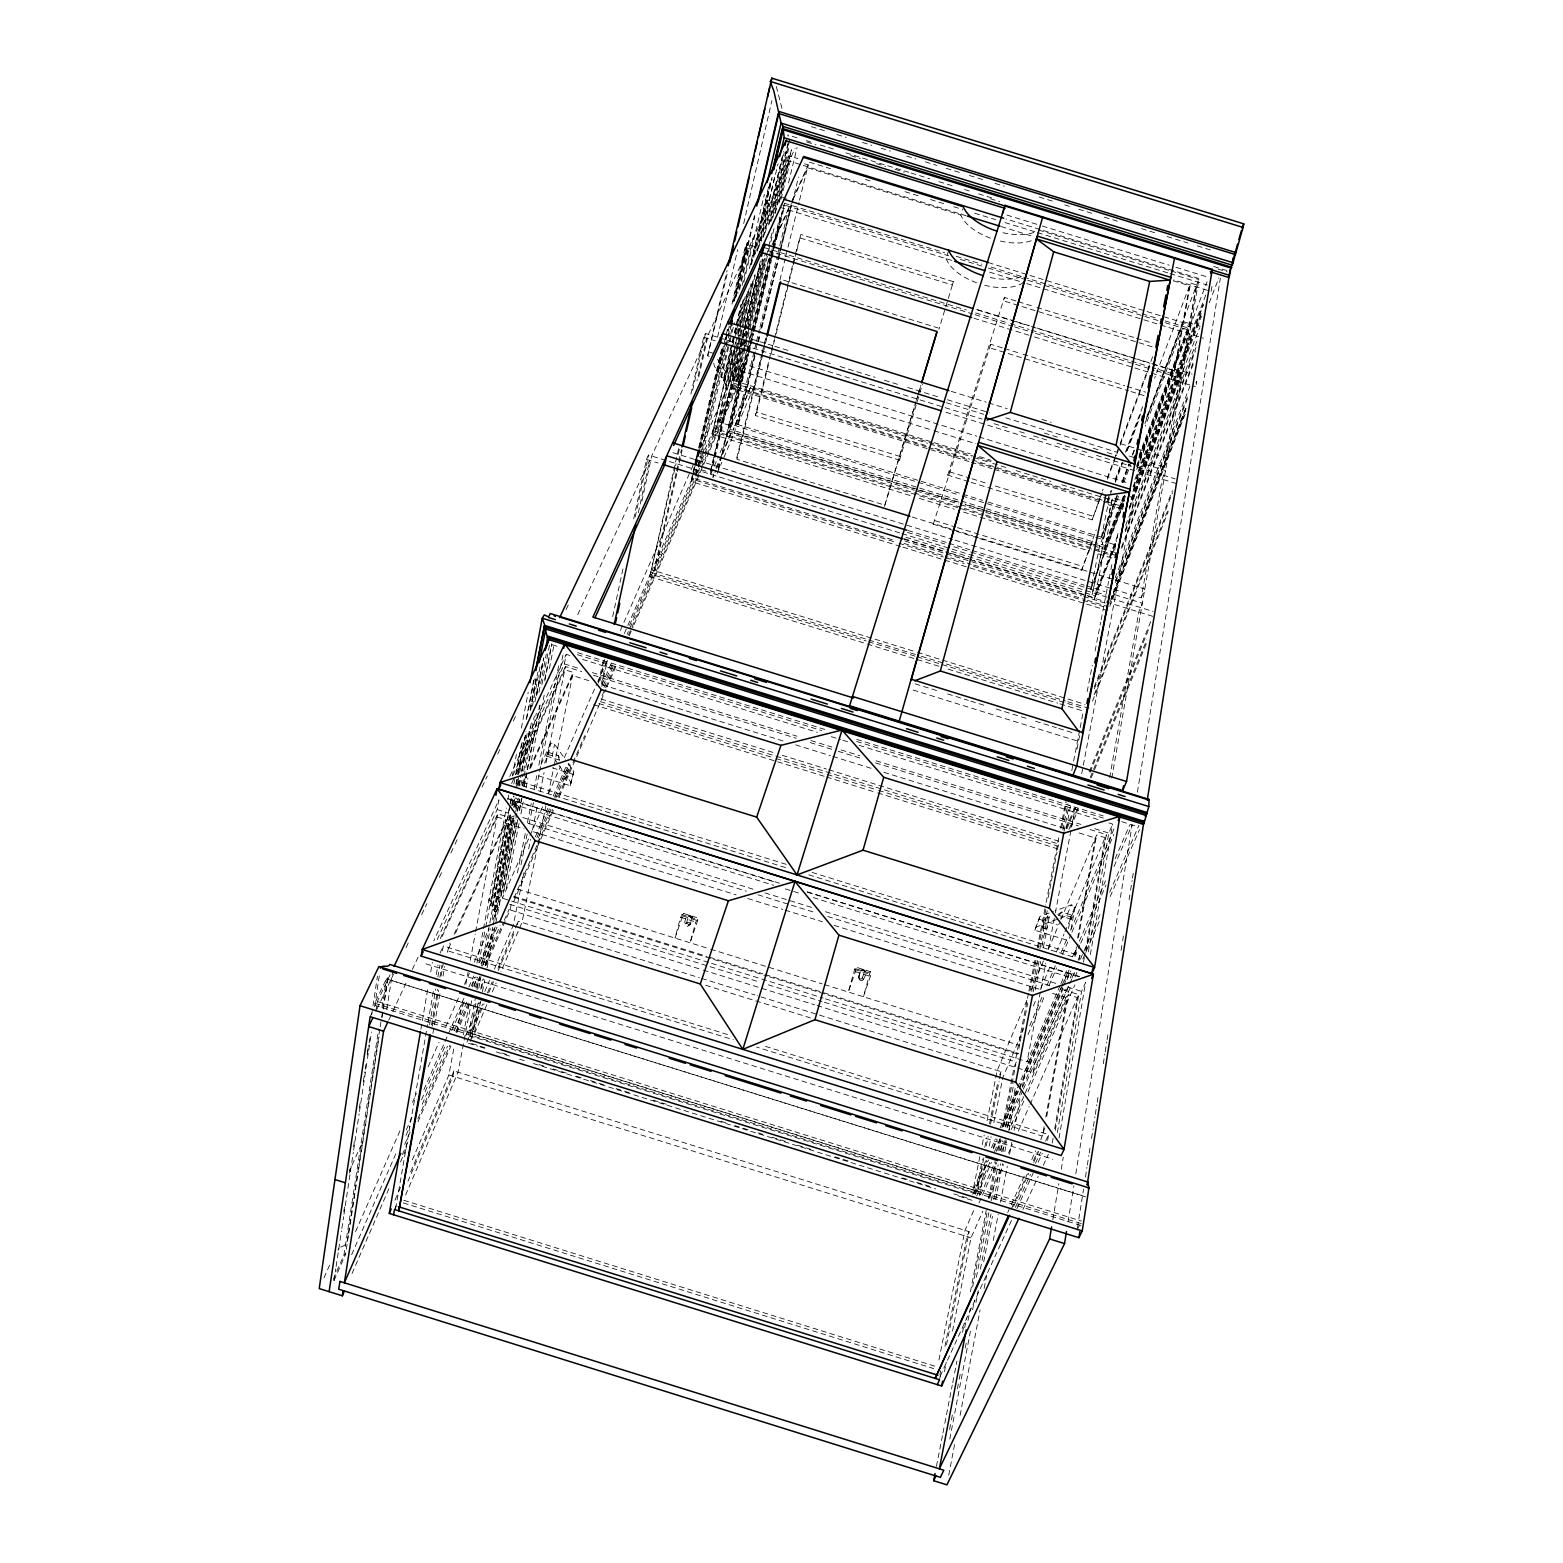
<?xml version="1.0" encoding="UTF-8"?>
<svg xmlns="http://www.w3.org/2000/svg" width="1563" height="1563" viewBox="0 0 1563 1563"><rect width="100%" height="100%" fill="white"/><g stroke="black" fill="none" stroke-linecap="round" stroke-linejoin="round"><path stroke-width="0.75" stroke-dasharray="5 3.75" d="M559.632 760.146L546.503 756.062L547.695 752.194L558.44 755.535L560.121 760.009M547.792 752.233L546.581 756.023M371.701 1014.563L377.445 976.152M367.227 1053.403L367.95 1048.617M343.782 1211.677L344.505 1206.851M349.584 1173.11L350.307 1168.284M353.57 1146.597L354.293 1141.772M359.373 1108.03L360.096 1103.204M363.358 1081.518L364.824 1071.866M365.175 1069.463L365.898 1064.637M367.344 1055.005L368.809 1045.354M369.161 1042.951L369.884 1038.125M374.612 1006.806L379.692 973.046M333.994 1280.625L335.771 1268.785M336.123 1266.421L339.699 1242.741M340.05 1240.377L341.476 1230.902M341.848 1228.538L343.626 1216.698M343.977 1214.314L353.316 1152.439M353.668 1150.016L359.119 1113.891M359.49 1111.488L367.11 1060.906M367.481 1058.503L371.466 1032.01M375.862 1011.417L377.347 1001.531L390.066 974.784M333.271 1279.296L343.938 1255.109L378.676 1029.001M381.978 1007.529L386.374 978.868L1085.347 1196.574M379.829 1029.177L346.947 1242.546A7.698 6.447 0 0 1 343.313 1245.926L341.906 1246.532A8.264 6.955 0 0 0 340.246 1247.489M380.2 1026.774L381.313 1019.584M381.685 1017.181L388.327 974.023M348.412 1235.532L345.482 1254.522L343.938 1255.109M348.783 1233.168L356.462 1183.347M356.833 1180.983L358.298 1171.488M358.669 1169.124L367.891 1109.261M368.262 1106.858L379.047 1036.992M382.017 1017.728L387.976 979.18M386.803 1009.131L392.821 970.584M1077.493 1227.678L1083.55 1189.111M1085.445 1177.056L1086.969 1167.405M1087.34 1165.002L1088.864 1155.35M1089.255 1152.947L1089.997 1148.121M1091.521 1138.47L1093.045 1128.838M1093.416 1126.415L1094.94 1116.783M1095.311 1114.36L1096.835 1104.728M1097.206 1102.306L1097.968 1097.5M1103.283 1063.739L1104.807 1054.107M1105.178 1051.684L1106.702 1042.052M1107.073 1039.629L1107.835 1034.804M1121.101 950.421L1122.254 943.192M1122.625 940.789L1123.387 935.963M1129.072 899.8L1130.205 892.571M1130.596 890.168L1132.12 880.516M1132.491 878.113L1133.253 873.287M1068.037 1221.934L1073.859 1185.829M1075.793 1173.793L1132.12 824.893L1113.696 867.309M1137.415 792.148L1220.371 278.214M1195.949 382.994L1196.789 381.333L1195.871 386.862M1211.95 286.498L1211.13 291.441L1173.793 279.894M1052.817 1219.707L1058.854 1183.679M1061.257 1169.261L1063.27 1157.265M1059.03 1138.138L1085.621 982.326L1081.596 991.411L1056.901 1135.207M1090.349 954.563L1112.622 824.053L1107.972 822.607M420.877 1029.314L428.242 986.273M430.704 971.932L432.345 962.378M1052.251 1142.963L1053.071 1138.196M1054.712 1128.662L1077.395 997.624L1068.311 994.791L1008.858 1130.362M1083.511 962.3L1085.171 952.707M1085.582 950.304L1105.08 837.612L1096.62 834.974L1058.757 924.69M1055.279 1130.401L1078.744 994.596L1060.144 988.793M1086.09 952.062L1106.37 834.583L1087.711 828.8M1088.395 951.769L1108.773 833.059L1112.622 824.053M395.595 1208.59L427.578 1024.664M427.988 1022.358L433.811 988.891M436.292 974.609L437.953 965.035M429.532 1024.781L435.784 988.91M437.874 977.012L439.965 965.055M442.466 950.753L443.306 945.986L729.667 1035.214M1111.762 778.179L1199.075 278.585L1006.044 218.957M431.486 1024.937L437.777 989.184M439.867 977.266L441.958 965.348M432.248 1026.129L438.558 990.375M441.059 976.074L443.169 964.156M1109.691 777.573L1138.782 612.012L1142.338 603.22L1114.36 594.546M954.876 540.075L1141.283 597.848L1162.149 479.157L1165.51 470.58L1139.876 462.648M1195.969 286.752L1164.298 466.888L1138.645 458.936M1129.131 507.76L1181.628 371.603L1188.818 330.633L1182.37 328.621L1145.288 426.113M1138.899 457.471L1190.049 323.697L1196.828 284.994L1190.557 283.059L1154.647 378.168M1047.601 1140.404L1048.617 1134.582L762.236 1045.354M1079.173 960.131L1079.955 955.696L812.115 872.408M432.912 1033.299L440.512 990.395M443.032 976.074L444.713 966.54M447.252 952.238L450.085 943.075M1044.123 1126.591L1042.443 1136.125L756.59 1047.054M1045.823 1117.037L1066.982 997.839L1050.668 992.759M808.813 874.811L1074.172 957.338L1075.872 947.803M1077.552 938.249L1095.35 837.983L1076.77 832.219M1044.651 1128.33L1040.802 1139.701M1046.761 1116.392L1068.311 994.791M1076.321 949.542L1074.172 957.338M1078.45 937.605L1096.62 834.974M1181.315 331.376L1173.95 372.346L1180.573 374.378M1136.731 469.486L1175.024 369.552L1182.37 328.621M1144.917 423.553L1183.621 321.724L1190.557 283.059M1071.065 929.164L1075.246 906.13L1071.319 904.899L1055.631 910.662M1068.525 928.481L1070.635 916.953L1075.246 906.13M437.171 939.597L497.151 809.556L498.968 799.807L433.772 940.789M817 1005.517L1033.006 1072.785L1034.628 1063.973L1068.76 985.94M412.358 1159.824L448.874 1074.973L454.227 1046.311M456.904 1031.971L463.156 998.542M465.833 984.221L468.079 972.284M470.307 960.346L475.211 934.068M475.66 931.685L497.698 813.795L516.278 819.579M946.514 1344.786L969.099 1231.644L453.954 1070.948L452.957 1076.243L407.963 1181.257M463.351 1034.647L469.701 1001.258M472.417 986.937L474.234 977.403M476.949 963.082L506.373 808.032M507.799 799.826L508.698 795.039M512.332 775.932L516.415 754.421M521.397 728.124L528.196 692.292M948.741 1475.277L954.641 1444.134M960.092 1415.375L980.06 1309.989M984.143 1288.42L987.328 1271.657M993.228 1240.514L998.229 1214.158M1000.496 1202.181L1007.295 1166.252M1009.581 1154.275L1011.847 1142.299M1014.113 1130.323L1020.463 1096.777M1022.28 1087.203L1025.465 1070.44L1063.27 983.381M1040.313 992.075L1027.125 1061.648L1060.007 985.765M1040.763 989.672L1045.764 963.277M1048.499 948.878L1054.869 915.293M1055.318 912.89L1071.222 828.937M1071.69 826.534L1075.324 807.348M1081.694 773.744L1133.976 497.855L1127.529 495.862M471.655 1000.808L458.037 1072.218L404.368 1197.942M474.371 986.527L476.187 976.992M478.903 962.71L485.253 929.379M485.722 926.996L506.138 819.872L497.073 817.058L440.629 939.851M496.389 911.913L494.494 911.327L495.1 909.959A3.517 2.598 9 0 1 492.56 906.032L490.684 905.446L509.792 805.394M510.241 803.011L511.16 798.244M513.875 783.942L515.243 776.811M515.692 774.427L522.062 741.077M526.164 719.625L533.901 679.124M510.046 806.039L490.684 905.446M510.398 804.046L511.863 796.505M516.318 773.079L522.784 739.338M526.79 718.277L534.624 677.385M492.247 906.794L510.105 813.639M511.922 804.085L513.309 796.915M517.881 773.021L524.738 737.208M530.248 708.547L536.656 675.099M492.56 906.032L509.968 815.28M511.785 805.726L513.621 796.173M515.907 784.235L517.294 777.065M517.744 774.681L525.989 731.679M530.111 710.188L536.519 676.74M468.333 1034.94L475.191 999.206M477.008 989.692L479.333 977.578M481.58 965.875L510.437 814.987M512.273 805.473L514.11 795.958M516.376 784.059L517.763 776.909M518.213 774.525L526.438 731.699M530.541 710.266L537.848 672.188M1035.214 989.926L1040.684 961.44M1043.4 947.237L1049.32 916.367M1066.181 828.468L1070.753 804.652M949.776 1439.093L970.428 1331.285M975.937 1302.546L978.223 1290.569M983.733 1261.81L992.466 1216.307M995.67 1199.544L1002.567 1163.614M1004.853 1151.638L1006.689 1142.045M1008.995 1130.069L1016.79 1089.352M516.884 813.366L498.792 906.423L491.29 904.078A4.279 3.185 8.7 0 0 488.75 900.19L489.961 897.475A3.966 2.931 8.9 0 1 494.924 895.912L511.355 815.73M513.641 803.831L515.028 796.681M517.763 782.418L519.15 775.287M519.6 772.904L527.845 730.077M532.416 706.281L540.192 665.838M466.966 1042.072L469.623 1035.878L476.539 999.929M478.786 988.246L480.662 978.516M483.377 964.449L490.274 928.578M492.091 919.22L511.804 816.804M513.641 807.309L515.477 797.775M517.763 785.896L518.682 781.129L786.502 864.437M494.494 911.327L512.879 816.081M514.715 806.547L516.083 799.416M518.857 785.134L519.776 780.367M521.612 770.833L529.877 727.987M534.937 701.787L542.283 663.689M495.1 909.959L513.035 817.097M514.872 807.583L516.708 798.048M519.014 786.15L521.3 774.252M521.768 771.868L530.502 726.639M536.48 695.672L543.826 657.593M496.721 891.848L498.597 892.434L513.328 816.101M515.165 806.567L516.552 799.416M519.307 785.095L520.245 780.328M522.081 770.793L531.752 720.699M536.812 694.46L543.729 658.687M470.619 1041.427L477.985 1003.368M480.74 989.105L482.596 979.591M485.351 965.328L492.716 927.269M493.166 924.905L513.875 817.879M515.712 808.384L517.548 798.869M471.948 1038.301L478.864 1002.645M481.638 988.383L483.475 978.868M486.249 964.605L493.146 928.93M495.002 919.415L515.341 814.03M515.81 811.646L518.486 798.165M520.889 785.388L523.214 773.451M523.664 771.067L534.312 716.147M538.942 692.272L546.327 654.076M968.044 1320.383L970.369 1308.426M976.387 1277.303L988.871 1212.654M991.196 1200.677L998.132 1164.767M1000.906 1150.407L1002.762 1140.814M1005.537 1126.454L1013.879 1083.354M1031.658 991.333L1037.617 960.522M1039.923 948.663L1047.249 910.741M1062.879 829.914L1067.92 803.773M1033.104 991.938L1039.102 960.796M1041.876 946.416L1048.343 912.89M1064.032 831.438L1069.112 805.101M949.581 1429.481L950.949 1422.291M951.418 1419.907L952.805 1412.718M957.396 1388.784L958.783 1381.594M959.252 1379.211L960.62 1372.021M965.231 1348.088L966.618 1340.898M972.596 1309.774L974.433 1300.201M980.431 1269.078L991.02 1214.021M993.794 1199.661L1000.691 1163.751M1002.997 1151.775L1005.302 1139.798M1007.607 1127.841L1015.422 1087.125M517.333 811.002L519.658 799.045M522.433 784.763L536.343 713.158M541.912 684.574L549.785 643.956L556.76 646.183M480.623 1001.199L474.156 1034.472L487.539 1003.114M482.459 991.684L484.764 979.806M487.089 967.927L495.393 925.14M495.862 922.756L515.731 820.536M517.587 811.041L519.893 799.142M785.525 867.563L522.491 785.759L525.129 778.1M498.597 892.434A5.412 3.986 9.2 0 1 503.52 890.89L517.412 819.618M519.268 810.103L521.593 798.224M523.898 786.345L526.672 772.083M527.141 769.699L539.645 705.558M544.745 679.417L551.7 643.761M517.744 819.579L502.407 898.256L542.693 806.742M519.541 810.455L521.886 798.478M524.211 786.482L540.114 704.991M544.784 681.038L551.798 645.07M936.452 1466.348L942.509 1435.264M942.977 1432.861L944.365 1425.69M944.834 1423.307L952.277 1385.033M952.746 1382.63L954.133 1375.46M954.602 1373.076L956.927 1361.119M962.515 1332.418L964.371 1322.845M970.428 1291.741L986.233 1210.426M988.558 1198.469L995.553 1162.598M997.878 1150.622L1000.203 1138.665M1002.528 1126.708L1014.153 1066.923L1016.263 1062.019M1028.454 993.462L1015.872 1058.131L1017.962 1053.228M1028.923 991.059L1034.98 959.916M1037.304 947.94L1045.686 904.821M1046.155 902.437L1058.737 837.748M1060.613 828.175L1065.732 801.819M1071.788 770.676L1073.195 763.486M1073.644 761.103L1079.701 729.96M1080.17 727.557L1083.433 710.794M1087.164 691.628L1092.283 665.271M1095.096 650.911L1100.684 622.152M1101.153 619.769L1108.597 581.436M1109.066 579.033L1110.472 571.843M1110.941 569.46L1111.86 564.673M1114.653 550.293L1116.529 540.7M1116.998 538.317L1118.385 531.127M1122.586 509.577L1124.442 499.984M964.723 1327.612L966.579 1318.039M972.616 1286.935L987.015 1212.771M989.789 1198.411L996.764 1162.52M999.089 1150.544L1000.945 1140.97M1003.72 1126.63L1015.794 1064.403M1018.9 1048.441L1019.818 1043.654M1020.287 1041.271L1027.731 1002.958M1030.037 990.981L1036.093 959.858M1038.399 947.881L1045.842 909.568M1048.167 897.611L1050.961 883.232M1051.411 880.848L1056.998 852.109M1057.467 849.705L1058.854 842.535M1061.648 828.175L1066.747 801.819M1076.966 749.146L1079.759 734.786M1042.99 926.8L1044.397 919.552L1046.35 917.618A4.025 1.739 -39.5 0 1 1048.07 916.993L1049.007 917.559L1047.054 919.493A4.044 1.739 -39.6 0 1 1045.334 920.119L1044.397 919.552M519.033 823.427L505.982 890.129L504.107 889.542L503.52 890.89M520.909 813.893L523.234 801.995M526.047 787.693L527.903 778.159M529.779 768.644L544.237 694.793M549.375 668.593L554.044 644.757M1066.415 940.008L1034.882 930.2L1039.942 916.426L1053.384 911.483M1034.882 930.2L1039.942 916.426M944.462 1371.65L946.357 1362.096M952.531 1331.031L971.014 1237.837L982.834 1211.149M979.376 1195.695L986.39 1160.313M989.203 1146.167L991.079 1136.75M993.873 1122.586L1002.762 1077.786L1023.804 1028.415M511.101 904.703L510.066 909.94L485.819 965.7M517.431 872.896L525.539 832.2M527.454 822.626L531.264 803.48M534.116 789.12L536.988 774.76M538.883 765.186L559.378 662.243M521.026 864.73L527.239 833.646M529.154 824.072L533.452 802.542M536.324 788.201L539.196 773.841M539.665 771.458L563.09 654.252M944.951 1346.427L966.93 1236.567L969.099 1231.644M975.351 1194.445L982.443 1159.082M984.788 1147.301L986.683 1137.884M989.516 1123.738L997.995 1081.322M1116.822 495.666L1113.384 504.712L1104.474 549.199L1123.504 499.457M939.93 1374.6L940.692 1370.79M939.519 1379.777L940.281 1375.968M983.83 1157.812L977.149 1191.319L470.131 1033.221L482.615 1004.11M986.233 1145.835L988.148 1136.262M990.532 1124.305L999.128 1081.225M999.617 1078.822L1001.043 1071.651L757.274 995.729M512.957 775.287L564.341 663.923L566.255 654.33L570.905 655.776M523.859 872.779L513.27 925.335L494.299 969.431M528.665 848.904L530.599 839.351M532.534 829.797L537.34 805.902M540.231 791.581L544.08 772.474M546.015 762.92L565.435 666.541L581.768 671.621M544.53 763.096L548.359 754.558L550.684 743.05L554.591 744.262L564.223 757.879M938.914 1359.947L964.996 1230.374L974.745 1208.14M979.864 1156.581L973.124 1190.068L985.667 1161.153M982.267 1144.604L984.202 1135.031M987.093 1120.691L997.214 1070.44L1027.497 998.679M1102.56 547.187L1092.068 594.956L1102.56 547.187L965.66 504.771M1112.25 499.125L1102.228 544.647L1112.25 499.125L1109.32 498.206L1101.036 538.981L1117.525 495.608M517.431 924.768L518.154 921.252L699.228 977.657M557.717 763.545L552.247 755.769L554.591 744.262M537.594 846.228L521.983 922.444L500.941 971.737M538.082 843.844L545.897 805.746M548.339 793.828L553.693 767.648M554.181 765.264L573.23 672.383L564.79 669.765L517.099 773.49M979.63 538.571L1081.616 570.182L1096.191 529.818M971.072 482.342L1092.185 519.854L1103.087 489.141M538.786 775.912L570.241 785.701L573.855 771.497L565.591 759.813M570.241 785.701L573.855 771.497M598.414 683.051L603.533 659.254M612.696 616.604L623.481 566.47M633.699 518.877L646.496 459.405L648.528 455.048L899.682 532.885M599.84 681.136L604.51 659.488M635.203 516.923L648.528 455.048M601.325 683.949L606.464 660.172M638.329 512.703L649.641 460.382L576.161 618.01M568.424 771.555L567.916 768.859A4.025 1.719 74.1 0 0 566.861 767.355L565.786 767.296L566.294 769.992A4.025 1.739 74.1 0 0 567.349 771.497L568.424 771.555L565.474 778.296A2.071 1.465 22.7 0 1 562.133 778.257A2.071 1.465 22.7 0 1 563.11 775.932A2.071 1.465 22.7 0 1 565.474 778.296M601.775 686.548L607.421 660.407M641.885 501.176L651.673 456.025L706.613 338.136L696.981 380.747M938.796 666.229L649.798 576.552L679.143 446.237M690.885 394.11L703.682 337.237L705.441 333.447L717.085 337.061M649.798 576.552L676.115 463.566M678.244 454.188L679.846 447.018M692.643 390.281L705.441 333.447M676.095 473.061L653.08 574.852L627.115 634.422M676.642 470.697L678.244 463.605M678.772 461.241L681.448 449.402M676.779 473.902L654.819 570.866L694.5 479.88M677.307 471.538L682.132 450.242M698.739 376.937L708.371 334.365L748.403 248.478L737.951 293.336M709.211 356.559A4.533 2.579 13.6 0 0 707.707 355.7L727.088 270.575M707.707 355.7L727.674 271.806M717.632 336.944L737.697 249.533M743.675 223.548L771.888 100.696M694.285 473.687L712.669 431.681L1111.234 555.178M723.044 348.588L695.926 466.614L723.337 348.686M733.907 301.385L747.466 242.382L734.297 301.503M694.167 467.122L691.432 478.942L896.713 542.576M694.714 464.758L722.106 346.654M731.953 304.14L745.102 247.442L747.466 242.382M900.601 546.444L691.354 481.58L722.614 346.81M733.027 301.972L745.629 247.618L748.013 242.539M727.479 329.187L691.354 481.58M734.063 300.897L747.212 244.219L758.797 247.814M725.545 339.249L727.733 329.813M731.933 344.915L724.138 378.168L721.559 377.347A9.632 5.51 13.7 0 0 721.149 374.866A5.138 2.931 13.7 0 0 718.042 372.482L723.571 348.705M725.779 339.191L727.987 329.695M735.724 296.403L754.519 215.596M718.042 372.482L725.603 341.945M726.17 339.562L729.472 325.319M736.114 296.814L754.89 216.046M695.594 475.172L697.254 468.079M697.801 465.715L699.99 456.279M700.556 453.915L725.31 347.65M725.857 345.286L727.498 338.194M728.045 335.85L730.253 326.393M696.063 476.285L697.723 469.213L694.871 475.836M698.27 466.849L725.779 348.881M726.326 346.537L731.289 325.299M739.533 289.917L749.986 245.078L769.152 203.972L759.13 246.368M700.83 462.062L732.754 325.475M742.112 285.462L753.132 238.358L764.092 241.757M721.559 377.347L729.354 344.094M729.901 341.711L731.582 334.58M732.129 332.196L734.356 322.701M743.812 282.297L764.385 194.379M737.228 346.83L727.87 386.295L725.642 385.612A5.041 2.892 13.8 0 0 725.173 383.482L724.685 382.876A5.373 3.087 13.9 0 1 724.197 380.551L723.2 380.258L731.562 344.622M732.129 342.238L733.789 335.107M734.356 332.743L741.057 304.238M749.419 268.602L768.937 185.45M732.5 342.551L734.18 335.42M734.727 333.036L741.429 304.551M750.904 264.186L770.422 181.093M724.079 380.923L732.539 345.071M732.988 343.059L734.766 335.596M735.216 333.603L737.541 323.775M737.99 321.763L743.675 297.752M751.451 264.616L772.044 177.068M910.037 495.491L712.103 434.162L743.656 299.647M753.698 257.348L772.083 178.768M712.103 434.162L732.461 350.6M736.329 334.189L745.219 296.462M755.203 254.105L767.961 199.947L779.195 203.424M723.2 380.258L730.566 363.71L735.587 342.434M737.814 332.978L747.29 292.809M757.332 250.256L774.603 176.99M725.642 385.612L735.118 345.482M735.685 343.118L737.345 336.045M737.912 333.681L740.237 323.912M740.686 321.88L748.579 288.491M757.41 251.076L778.022 163.724M734.649 350.014L715.17 432.463L701.807 463.136M738.537 333.525L739.651 328.816M740.217 326.452L749.126 288.764M735.02 351.382L716.655 429.043L735.196 386.53L743.148 353.316M735.587 349.037L737.248 341.984M737.814 339.62L751.158 283.137M761.181 240.78L770.637 200.767L789.159 161.048L778.941 203.776M737.775 344.505L739.416 337.549M739.983 335.224L741.077 330.575M743.265 321.294L753.19 279.425M763.213 237.107L782.145 157.16M736.486 351.069L719.625 422.264L731.504 425.937L748.657 354.821M737.052 348.686L741.546 329.695M742.112 327.331L754.48 275.108M763.486 237.146L783.786 151.416M738.439 345.911L729.98 381.509L739.631 346.83M738.986 343.528L743.5 324.537M744.066 322.173L755.3 274.775M765.323 232.516L784.255 152.705M740.178 344.446L741.878 337.354M742.445 334.99L744.691 325.514M745.238 323.15L758.563 270.927M768.801 224.056L788.905 139.42M710.54 470.658L738.439 352.554M739.123 350.483L760.399 260.943M768.742 224.974L787.85 144.656M710.755 471.205L713.568 459.444M714.115 457.08L760.614 261.607M710.403 474.136L760.79 261.568M770.246 221.809L789.725 139.947M713.06 465.852L762.353 258.891M771.38 221.145L789.452 145.339M968.943 461.534L732.187 388.21L741.819 347.787M742.386 345.482L744.086 338.292M744.633 335.967L746.919 326.433M747.466 324.108L763.33 257.582M772.943 217.237L786.541 160.247L788.651 155.733L797.951 158.605M732.187 388.21L742.816 347.748M743.363 345.423L745.082 338.253M745.629 335.947L747.915 326.413M748.462 324.088L765.44 252.913M775.072 212.627L788.651 155.733M745.219 339.034L735.587 379.321L738.029 380.083M745.785 336.67L764.463 258.481M775.209 213.467L791.445 149.735L778.433 204.167M713.705 474.117L712.904 477.438L715.776 470.717M743.929 348.49L737.697 374.514L740.12 375.257M744.496 346.126L765.421 258.579M743.714 350.933L765.87 258.364M766.437 256L768.136 248.869M768.703 246.505L772.122 232.262M745.277 348.51L737.326 381.685L744.867 364.394M745.844 346.126L767.98 253.694M768.547 251.33L770.246 244.219M770.813 241.855L774.232 227.631M781.051 199.185L791.269 156.534L795.02 148.485M704.639 453.504L740.706 370.9L742.464 363.651L976.777 436.194M718.277 468.685L770.891 249.65M718.492 469.232L721.344 457.373M721.911 454.989L749.283 341.066M749.849 338.702L769.25 258.012M748.677 346.556L727.127 436.155L719.449 454.091M750.943 337.139L752.077 332.411M752.643 330.047L779.859 216.886M749.4 345.54L728.592 432.736L746.43 391.082L755.007 355.817M750.084 343.43L752.233 333.74M752.917 331.669L770.403 258.305M771.028 256.449L780.621 215.87M788.553 182.851L797.071 147.489M749.908 345.579L729.315 431.036L918.243 489.571M750.474 343.196L752.76 333.701M753.327 331.336L772.767 250.627M773.333 248.243L782.496 210.263M751.197 341.535L730.038 429.337L1097.578 543.201M751.764 339.171L754.05 329.676M754.636 327.312L784.939 201.549M749.224 352.457L753.796 333.486M754.362 331.122L771.516 260.005M772.083 257.641L773.802 250.529M774.369 248.165L784.098 207.859M956.38 501.879L731.289 432.15L722.458 455.009M750.533 387.096L733.027 430.255L750.533 387.096L975.449 456.748M756.004 343.626L734.297 433.088L722.868 459.952M756.57 341.262L759.423 329.5M760.009 327.136L777.143 256.508M777.71 254.163L789.139 207.078L782.711 205.085M757.352 343.332L737.189 426.25L753.444 388.015L761.513 355.133M757.762 341.672L760.224 331.473M760.81 329.109L777.182 261.763M777.749 259.419L791.347 203.542M754.616 355.876L737.912 424.55L982.58 500.355M758.075 341.672L759.227 336.924M761.533 327.449L778.804 256.41M779.39 254.046L791.484 204.304M758.446 341.691L759.598 337.002M761.884 327.585L777.905 261.744M778.472 259.399L780.191 252.346M780.758 249.982L791.64 205.3M792.207 202.956L798.498 177.088M762.099 352.789L763.819 345.736M764.405 343.391L765.557 338.683M779.957 279.992L785.154 258.852M785.72 256.508L787.459 249.455M788.026 247.11L798.986 202.487M799.553 200.142L808.208 164.916L801.936 162.982M736.661 458.174L761.103 358.689M761.689 356.305L766.339 337.354M762.607 355.172L737.013 459.307L884.892 505.142L915.742 402.59M763.193 352.808L764.932 345.716M765.518 343.352L766.671 338.604M755.281 415.504L756.707 412.085L900.659 456.67L899.526 460.167L755.281 415.504L768.644 361.698M769.23 359.353L770.969 352.339M771.555 349.995L773.88 340.636M774.447 338.311L786.658 289.194M787.224 286.85L792.461 265.788M793.047 263.463L794.786 256.43M795.372 254.105L800.842 234.489L953.391 281.653L938.914 329.363M756.707 412.085L769.074 362.362M771.419 352.886L775.541 336.299M776.127 333.935L788.494 284.212M789.081 281.848L796.134 253.421M796.72 251.057L800.842 234.489M870.298 971.6L863.401 996.745L871.333 973.554L870.298 971.6L855.352 966.95L848.318 992.036L855.371 971.678L855.352 966.95M683.539 913.476L680.589 917.266L675.001 938.093L683.539 913.476L698.485 918.126L690.065 942.782L695.789 921.994L698.485 918.126M863.128 979.571C870.865 969.177 857.755 965.602 859.24 978.751M686.509 923.264L688.619 915.508L690.612 916.016M690.24 924.436A1.954 1.446 14.7 0 0 687.857 922.365A1.954 1.446 14.7 0 0 687.017 924.749A1.954 1.446 14.7 0 0 690.24 924.436L692.37 916.68L688.795 915.625M1002.254 347.826L990.708 344.251L989.653 347.826L1005.869 352.847M1016.009 300.995L1004.442 297.419L1003.446 300.799L1019.682 305.82M954.133 530.658L933.267 524.191L934.381 520.479L955.188 526.926M968.747 481.619L947.784 475.132L948.839 471.596L969.744 478.083M948.643 250.217L946.143 258.677A43.588 22.527 17.1 0 0 976.484 282.727M990.473 238.123A42.396 21.315 17.1 0 1 960.835 215.108L962.71 208.856M884.384 506.49L917.364 396.865M918.067 394.521L920.881 385.201M916.446 400.245L921.349 383.931M899.526 460.167L922.444 384.322M947.784 475.132L1004.442 297.419M933.267 524.191L990.708 344.251M953.391 281.653L952.297 284.994L799.435 237.732M858.556 976.816L861.193 969.236L864.964 970.408L861.193 969.236M862.288 977.989L864.964 970.408M688.599 925.609A1.993 1.348 19.1 0 0 686.352 923.42A1.993 1.348 19.1 0 0 685.336 925.55A1.993 1.348 19.1 0 0 688.599 925.609C697.762 915.43 683.949 911.503 684.926 924.104M1107.307 477.848L1113.227 462.042M1114.067 459.796L1152.927 355.934M1092.185 519.854L1102.345 492.736M1107.405 479.177L1115.884 456.591M1116.724 454.325L1119.264 447.546M1120.104 445.279L1150.563 363.945M1107.385 500.14L1110.824 491.016M1115.142 479.607L1121.159 463.625M1125.458 452.215L1142.69 406.556M1081.616 570.182L1093.69 538.18M1107.483 501.625L1111.801 490.215M1115.24 481.072L1122.136 462.804M1126.454 451.375L1141.107 412.534M1115.318 482.361L1122.996 461.964M1127.275 450.652L1139.251 418.943M1121.98 482.068L1128.857 463.937M1132.296 454.892L1134.894 448.093M1146.929 416.383L1199.075 278.585M1117.017 496.096L1101.407 537.164L984.905 501.078M1122.214 482.42L1129.15 464.172M1132.608 455.048L1135.207 448.21L1118.795 443.208M1146.48 418.552L1182.878 322.74M1122.547 482.4L1129.424 464.289M1118.541 496.389L1099.571 546.249L1090.837 589.231L1123.817 503.169M1123.719 482.772L1130.616 464.641M1123.367 496.331L1105.92 541.931L1115.845 545.018M1139.056 455.282L1189.599 323.013L1200.267 326.296M1124.246 495.764L1105.197 545.565L1100.547 544.119M1124.715 495.412L1104.846 547.382L964.899 504.028M1139.407 456.982L1188.681 328.171L1160.801 319.555M1136.77 465.442L1207.066 281.77M1125.458 496.155L1103.752 552.853L1094.354 599.743L1115.318 545.448M1136.731 466.692L1190.947 325.104L989.789 263.053M1091.228 587.317L1123.23 503.755L1060.261 484.315M1137.082 467.63L1174.282 370.509L1137.082 359.021M1134.992 479.333L1205.835 294.801M1133.038 487.011L1203.295 304.16M1133.488 486.894L1203.412 305M1133.39 489.766L1201.713 312.19M1133.038 491.544L1201.419 313.831M1131.124 499.125L1201.556 316.254M1117.662 535.621L1095.897 592.084L1106.076 595.249M1131.592 499.476L1181.198 370.744L1192.198 374.143M1115.22 543.807L1095.135 595.913L946.592 549.863M1115.689 543.553L1094.745 597.828L973.925 560.375M1129.639 507.369L1180.241 376.214L1152.341 367.579M1129.287 509.264L1199.642 327.722M1209.274 302.773L1218.906 277.823M1179.264 381.724L1182.507 373.342L1152.263 363.984M1125.673 525.344L1198.059 338.233M1125.165 530.326L1196.008 347.435M1125.34 531.713L1195.421 350.913M1121.511 547.011L1193.429 361.795M1121.687 548.398L1193.722 363.046M1115.161 577.822L1189.99 386.1M1115.454 580.967L1187.86 395.693M1115.611 582.55L1188.134 397.139M1185.633 408.256L1111.332 597.906L1186.102 408.392M1110.082 602.087L1186.2 407.845M1111.957 599.293L1185.575 411.557M1109.847 606.112L1186.102 411.714M1094.217 686.919L1172.387 490.665M1094.295 688.931L1172.582 492.54M1094.178 694.695L1168.089 509.616M1092.459 701.22L1168.284 511.492M1141.283 597.848L1144.8 589.075L975.019 536.461M1066.103 828.273L1074.406 807.973M1089.177 771.927L1150.974 620.941M1067.021 828.624L1076.262 806.078M1090.114 772.259L1149.235 627.955M1068.936 829.406L1078.255 806.645M1090.212 777.534L1146.714 639.931M1070.772 827.511L1078.275 809.243M1091.189 777.866L1146.832 642.452M1031.287 989.711L1043.596 960.561M1048.343 949.347L1057.799 926.918M1035.448 927.308L1066.728 915.742L1071.319 904.899M999.636 1074.953L1001.043 1071.651M716.733 468.47L721.5 457.256M717.143 473.394L721.911 462.199M1033.358 1005.966L1036.23 999.226M1041.017 988.011L1050.57 965.563M1056.314 952.082L1063.973 934.127M1064.931 931.88L1106.37 834.583M469.838 1036.797L484.022 1003.72M488.731 992.7L493.459 981.662M498.187 970.643L515.184 930.942M710.813 474.253L718.492 456.318M492.325 991.899L496.155 982.951M716.01 467.982L720.777 456.787M721.735 454.54L731.289 432.15M1029.685 1025.836L1042.072 996.92M1046.839 985.784L1055.396 965.778M1061.101 952.434L1066.826 939.089M1070.635 930.18L1115.376 825.655M395.068 1200.032L400.831 1186.63M465.833 1035.546L480.056 1002.489M484.804 991.47L489.551 980.45M394.521 1209.528L396.045 1205.952M410.659 1171.918L453.954 1070.948M487.422 992.915L492.228 981.72M497.972 968.279L514.305 930.2M515.262 927.973L518.154 921.252M1028.024 1034.608L1045.198 994.556M1049.007 985.647L1056.647 967.849M1062.371 954.505L1070.948 934.479M1071.905 932.251L1113.891 834.349M1060.984 983.537L1066.787 970.154M1072.589 956.751L1078.392 943.368M1079.369 941.141L1105.471 880.887M1115.161 858.575L1129.658 825.088M991.47 1147.809L995.338 1138.919M1000.164 1127.783L1016.575 1089.978M1017.533 1087.75L1061.003 987.679M1061.961 985.452L1068.721 969.881M404.68 1144.487L410.522 1131.104M422.186 1104.318L447.487 1046.311M454.305 1030.701L467.923 999.46M473.765 986.077L477.653 977.149M482.518 965.993L500.023 925.843M538.395 837.827L550.938 809.106M555.744 798.068L570.202 764.913M604.021 687.349L613.692 665.213M697.626 472.71L700.849 465.325M402.375 1154.549L408.197 1141.166M417.907 1118.854L449.949 1045.237M455.771 1031.854L469.349 1000.633M475.191 987.249L480.036 976.094M484.901 964.938L503.345 922.561M504.302 920.333L509.167 909.178M537.027 845.153L514.676 896.517L513.621 901.734L539.86 841.382M538.004 842.926L552.579 809.419M558.421 796.016L572.019 764.737M572.996 762.51L584.66 735.704M602.165 695.515L615.763 664.236M628.404 635.203L696.453 478.864M697.43 476.617L700.341 469.916M701.318 467.689L706.183 456.513M707.14 454.286L743.109 371.642M352.027 1273.493L389.851 1186.512M400.519 1161.973L406.321 1148.59M417.966 1121.824L450.926 1045.999M456.748 1032.615L470.307 1001.375M476.129 987.992L480.974 976.855M540.837 839.155L553.458 810.103M559.3 796.681L605.936 689.4M606.893 687.153L616.623 664.803M629.244 635.75L633.132 626.822M634.109 624.575L699.208 474.82M700.165 472.573L708.918 452.469M709.895 450.222L741.956 376.468L733.379 373.811L700.947 447.448M1064.247 981.154L1069.092 969.978M1074.914 956.595L1079.759 945.439M1080.736 943.192L1105.94 885.166M972.753 1194.464L987.269 1161.114M993.072 1147.77L996.94 1138.88M1001.766 1127.744L1018.216 1089.939M1019.174 1087.731L1062.703 987.64M1063.661 985.432L1069.463 972.088M974.023 1193.351L988.539 1160M993.384 1148.864L997.253 1139.974M1003.055 1126.63L1018.548 1091.052M1019.506 1088.825L1063.074 988.754M1066.943 979.864L1070.811 970.975M989.75 1162.423L976.074 1193.8L469.623 1035.878M994.517 1151.521L1000.418 1137.981M1005.204 1127.04L1021.753 1089.079M1022.671 1086.988L1065.399 989.047M1070.245 977.95L1073.156 971.268M1078.001 960.151L1079.955 955.696M351.655 1254.659L396.572 1152.087M406.341 1129.795L412.202 1116.412M423.925 1089.665L463.977 998.229M468.861 987.093L473.745 975.937M479.607 962.554L495.217 926.879M535.327 836.869L547.89 808.169M553.224 795.997L567.232 763.994M602.107 684.301L611.817 662.106M624.321 633.562L650.384 574.012L866.156 640.967M691.921 479.099L652.123 570.026L915.156 651.634M742.464 363.651L734.884 380.942L970.232 453.817M405.989 1135.402L409.877 1126.493M421.58 1099.727L445.943 1044.006M451.785 1030.623L465.442 999.402M471.284 986.038L475.172 977.109M481.033 963.746L497.601 925.843M536.891 837.494L549.57 808.481M554.435 797.306L569.069 763.819M603.201 685.688L612.95 663.357M629.537 625.415L693.894 478.063M698.778 466.907L703.663 455.751M976.699 1195.969L991.372 1162.384M996.139 1151.482L1001.082 1140.169M1006.826 1127.001L1022.456 1091.267M1023.355 1089.177L1068.096 986.8M1071.984 977.93L1074.895 971.248M1069.717 983.713L1074.602 972.557M1080.443 959.174L1099.942 914.589M1109.691 892.278L1138.919 825.381M1033.006 1072.785L1071.104 985.784M1075.012 976.875L1076.966 972.401M1082.827 959.018L1085.757 952.336M1086.734 950.109L1100.411 918.868M1110.179 896.576L1139.505 829.66M980.607 1194.816L995.221 1161.465M1000.086 1150.368L1003.993 1141.478M979.005 1203.022L996.608 1162.97M1001.492 1151.833L1006.377 1140.697M1011.281 1129.58L1023.98 1100.645M1027.907 1091.736L1074.856 984.905M334.033 1280.527L345.794 1253.819M355.602 1231.546L400.714 1129.111M412.495 1102.384L416.422 1093.475M428.184 1066.747L438.969 1042.267M445.846 1026.676L459.561 995.494M464.465 984.358L469.369 973.221M474.273 962.105L488.985 928.696M492.912 919.786L498.792 906.423M548.593 793.359L560.394 766.573M564.321 757.645L596.753 684.008M597.75 681.781L607.577 659.469M620.355 630.456L690.123 472.006M691.12 469.779L694.07 463.078M695.047 460.851L699.97 449.695M988.734 1197.805L1003.524 1164.455M1008.448 1153.318L1012.375 1144.429M1018.295 1131.084L1029.138 1106.604M1030.115 1104.396L1078.744 994.596M324.01 1277.792L329.754 1264.858M541.091 764.366L550.684 743.05M772.024 244.942L789.139 207.078M792.031 200.689L808.208 164.916M773.236 243.613L788.455 209.93M793.242 199.322L807.504 167.729L960.835 215.108M751.51 286.478L753.053 281.164M454.091 934.283L506.138 819.872M530.131 767.101L573.23 672.383M450.515 944.15L447.506 950.753L733.36 1039.805M455.517 933.15L505.513 823.115L524.152 828.918M522.491 785.759L526.497 776.928M530.502 768.117L572.566 675.568L591.146 681.351M1007.705 1212.536L1025.758 1172.817M1031.775 1159.57L1035.781 1150.739M1011.3 1209.195L1027.379 1173.911M1033.397 1160.684L1037.422 1151.853M1013.606 1206.441L1028.688 1173.383M1033.71 1162.344L1038.731 1151.325M440.043 953.117L443.306 945.986M515.868 787.264L518.682 781.129M1015.344 1207.437L1030.486 1174.282M1035.507 1163.282L1040.567 1152.224M1045.588 1141.205L1048.617 1134.582M940.184 1376.182L1011.945 1219.472M1016.966 1208.512L1033.143 1173.188M1038.184 1162.188L1042.228 1153.357M440.199 938.757L497.698 813.795M511.629 783.493L514.676 776.87M515.692 774.662L565.435 666.541M1022.964 1209.508L1038.203 1176.411M1043.283 1165.373L1048.363 1154.354M509.772 776.479L566.255 654.33M388.699 1020.19L391.785 1013.566M392.821 1011.378L407.181 980.529M412.319 969.509L418.493 956.302M767.961 199.947L766.456 203.131L952.375 260.611M376.898 1009.21L393.563 974.023M406.067 947.608L409.272 940.809M421.678 914.609L426.894 903.609M439.379 877.214L442.583 870.454M450.847 853.007L453.973 846.423M455.009 844.215L458.193 837.475M482.088 787.01L487.304 776.01M497.718 754.011L500.863 747.348M513.328 721.012L516.474 714.369M566.08 609.57L569.225 602.947M1080.834 1225.47L375.452 1005.517L374.768 1003.27L386.374 978.868L1085.562 1196.828M370.157 1016.673L371.935 1012.961M1077.102 1230.081L1080.639 1222.891M1057.897 914.433L1061.726 912.03L1072.472 915.293L1071.378 919.181L1072.472 915.293M1071.3 919.239L1058.151 915.156M691.549 917.129L689.811 916.7M362.323 1145.405L360.701 1145.992L349.643 1170.335L350.405 1171.703M1058.991 915.136L1062.098 912.069M734.004 370.49L736.955 365.683L730.566 363.71M692.272 916.68L690.358 916.172M558.108 755.378L559.3 759.97M865.238 971.229L861.701 970.037M689.596 916.387L687.818 915.977M709.348 352.105L713.842 353.472M811.373 126.662L827.628 131.683M836.928 134.555L846.228 137.427M862.502 142.467L871.802 145.339M881.102 148.211L890.402 151.083M906.677 156.105L915.977 158.977M925.276 161.849L936.901 165.444M946.201 168.316L960.151 172.614M969.451 175.486L985.725 180.507M995.025 183.379L1004.306 186.251M1039.18 197.036L1055.455 202.057M1064.755 204.929L1069.405 206.355M1078.704 209.227L1092.654 213.545M1104.279 217.14L1118.229 221.438M1141.478 228.628L1157.753 233.649M1167.053 236.521L1187.958 242.988M1197.258 245.86L1213.533 250.881M797.013 137.778L787.693 134.906L788.143 136.274M806.313 140.65L810.982 142.096M820.282 144.968L834.251 149.286M845.896 152.881L908.748 172.282M911.073 173.005L929.692 178.768M938.992 181.64L955.286 186.661M964.605 189.553L969.255 190.979M978.575 193.871L992.544 198.169M1213.67 266.492L1227.639 270.809M806.742 141.999L816.023 144.871M850.878 155.655L860.178 158.508M876.452 163.548L885.733 166.42M895.032 169.292L904.332 172.164M990.297 198.716L999.597 201.588M1218.007 269.051L1227.307 271.923M1006.885 215.049L1037.812 224.603M1042.326 226.01L1169.241 265.222M1175.982 267.293L1206.949 276.866M1038.672 230.054L1168.714 270.223M1171.039 270.946L1198.899 279.543M809.575 162.2L830.52 168.667M865.394 179.432L870.063 180.878M904.938 191.663L918.888 195.961M930.532 199.556L944.482 203.874M953.782 206.746L958.432 208.192M974.706 213.213L995.651 219.68M1004.95 222.552L1035.175 231.891M1037.519 232.613L1167.756 272.861M1170.081 273.564L1207.3 285.072M786.541 160.247L966.168 215.753M1001.16 226.557L1033.827 236.658M1173.246 280.734L1189.541 285.775L1182.566 324.459L1188.994 326.452M773.607 194.418L786.384 198.384M1183.621 321.724L1190.049 323.697M784.216 203.151L944.599 252.718M956.224 256.312L981.798 264.225M991.098 267.097L1021.323 276.436M1023.648 277.159L1139.876 313.088M1142.201 313.811L1158.476 318.832M785.798 205.456L948.702 255.824M960.327 259.419L985.921 267.332M988.265 268.035L1025.484 279.562M1027.809 280.265L1162.794 321.998M1165.119 322.72L1188.388 329.91M989.555 272.099L1024.546 282.923M1026.754 283.606L1203.373 338.194M1018.314 301.718L1034.511 306.719M1036.836 307.442L1134.015 337.491M1136.34 338.214L1152.537 343.215M1021.987 306.543L1156.483 348.119M1175.024 369.552L1181.628 371.603M976.68 309.415L1013.879 320.903M1016.204 321.626L1034.804 327.37M1037.129 328.093L1134.758 358.298M977.774 310.021L1028.962 325.866M1031.287 326.569L1149.938 363.28M763.975 247.482L966.286 310.041M975.605 312.932L1008.155 322.994M1010.48 323.717L1029.079 329.461M1031.404 330.184L1129.072 360.389M1131.397 361.112L1150.016 366.856M767.863 250.608L972.733 313.968M975.058 314.691L1012.296 326.198M1014.621 326.921L1033.26 332.685M1035.585 333.407L1133.351 363.651M1135.695 364.355L1154.315 370.118M1156.64 370.841L1179.928 378.051M745.102 247.442L754.949 250.49M973.964 318.227L1032.283 336.26M1034.55 336.963L1195.324 386.686M783.532 280.168L938.171 327.996M1004.56 348.529L1020.737 353.531M1023.062 354.254L1124.735 385.709M1127.06 386.432L1145.542 392.137M1008.174 353.551L1128.623 390.809M1130.928 391.532L1147.144 396.533M951.242 391.356L986.155 402.16M988.48 402.883L1007.1 408.646M1041.993 419.451L1051.313 422.323M1137.415 448.972L1167.659 458.33M737.443 334.756L742.112 336.201M751.432 339.093L772.435 345.579M774.76 346.302L791.093 351.362M800.432 354.254L830.754 363.632M840.073 366.524L875.065 377.347M884.404 380.239L898.393 384.576M907.712 387.468L938.034 396.846M947.373 399.737L989.359 412.73M1005.693 417.79L1117.643 452.449M1129.307 456.044L1136.321 458.213M946.436 402.766L983.713 414.312M1044.318 433.068L1058.307 437.406M1093.26 448.229L1097.929 449.675M1107.249 452.547L1116.568 455.439M719.41 337.784L982.15 419.118M1137.942 467.337L1175.161 478.864M994.068 423.69L1010.362 428.731M1019.662 431.622L1024.332 433.068M1033.631 435.94L1047.601 440.258M1056.92 443.15L1087.184 452.528M1096.503 455.4L1131.417 466.204M703.682 337.237L715.326 340.851M946.025 412.261L1179.127 484.413M979.102 436.917L1127.587 482.889M740.706 370.9L931.646 430.02M933.971 430.743L975.879 443.716M979.552 456.689L991.196 460.303M1114.693 498.538L1124.012 501.43M977.754 457.471L991.665 461.769M734.317 383.365L927.543 443.208M929.868 443.931L971.776 456.904M974.12 457.627L990.414 462.668M992.739 463.39L1006.709 467.728M1016.028 470.6L1050.942 481.424M925.57 445.494L732.773 385.787L714.174 428.282L914.218 490.254M934.869 448.366L969.705 459.151M972.03 459.874L1123.035 506.646M746.43 391.082L926.41 446.823M928.735 447.546L968.337 459.815M977.657 462.687L991.645 467.024M993.97 467.747L1101.134 500.941M1103.478 501.645L1113.384 504.712M971.268 462.257L992.153 468.724M994.478 469.447L1098.926 501.801M1108.206 504.673L1124.461 509.694M972.069 478.786L986.019 483.104M995.318 485.995L1092.947 516.239M734.219 425.331L959.819 495.217M962.144 495.94L1104.025 539.899M920.568 490.294L962.554 503.306M916.543 490.977L958.412 503.95M960.737 504.673L1091.013 545.038M1093.338 545.761L1116.431 552.911M713.588 430.743L983.205 514.266M985.53 514.989L1115.689 555.314M919.357 498.363L954.29 509.186M963.609 512.078L1089.352 551.036M1098.672 553.927L1117.311 559.71M957.513 527.649L1082.417 566.353M912.225 517.001L972.694 535.738M956.439 531.381L977.305 537.848M672.95 452.703L952.551 539.352M908.044 530.541L947.471 542.752M948.819 543.24L969.802 549.746M972.147 550.469L1084.273 585.168M1086.383 585.871L1105.041 591.654M907.478 532.397L944.775 543.963M953.899 546.776L1093.905 590.169M701.22 469.76L707.316 471.655M902.007 533.608L1083.393 589.837M1085.718 590.56L1153.162 611.465M905.973 537.281L944.267 549.141M904.235 538.766L948.37 552.462M950.695 553.185L971.619 559.652M646.496 459.405L658.14 463.019M904.059 539.255L943.564 551.485M945.889 552.208L1103.927 601.208M1106.252 601.931L1154.686 616.936M904.84 540.993L1081.342 595.718M1083.647 596.421L1106.624 603.552M695.242 478.708L894.798 540.564M904.078 543.436L948.155 557.092M950.48 557.815L971.365 564.302M973.69 565.005L1085.054 599.547M1087.379 600.251L1108.265 606.737M899.038 543.299L943.251 556.995M945.576 557.717L964.195 563.481M973.495 566.373L1080.541 599.547M1082.866 600.27L1103.81 606.776M902.926 547.167L1084.273 603.396M1086.598 604.1L1107.522 610.586M659.039 554.24L661.716 555.06M656.46 560.121L659.137 560.961M917.481 652.357L1085.074 704.366M651.556 572.566L919.005 655.561M921.33 656.265L1065.517 701.006M1067.842 701.728L1088.766 708.234M868.481 641.69L914.883 656.089M917.207 656.812L1084.273 708.664M948.116 669.12L1057.643 703.116M1059.968 703.838L1083.276 711.067M915.136 683.852L938.288 691.041M947.569 693.933L968.415 700.4M970.721 701.123L986.937 706.144M996.198 709.016L1026.324 718.374M1035.585 721.246L1056.432 727.713M1058.737 728.436L1074.953 733.477M913.085 690.006L1079.486 741.663M577.685 652.67L826.514 729.96M856.739 739.358L1103.244 815.925M1121.706 821.65L1135.813 826.026M577.294 654.663L821.708 730.585M856.622 741.429L1103.361 818.074M582.53 659.391L817.351 732.344M831.301 736.661L840.601 739.553M842.926 740.276L847.576 741.722M859.201 745.336L1098.672 819.715M564.341 663.923L580.615 668.984M592.26 672.598L796.993 736.212M810.963 740.549L831.907 747.055M841.207 749.947L859.826 755.73M876.101 760.79L1080.854 824.385M1094.823 828.722L1108.773 833.059M593.412 675.236L796.27 738.264M810.259 742.601L835.912 750.572M838.237 751.295L861.545 758.543M875.534 762.881L1078.392 825.889M602.771 684.965L784.001 741.253M795.626 744.867L830.481 755.691M832.805 756.414L872.291 768.683M883.916 772.298L1065.145 828.605M600.974 698.974L772.943 752.409M782.242 755.3L826.397 769.016M828.722 769.738L1058.815 841.246M600.368 701.611L1057.799 843.746M598.981 703.526L773.685 757.821M776.01 758.543L824.932 773.744M827.257 774.466L876.179 789.667M878.504 790.39L1057.877 846.111M593.764 704.659L824.15 776.264M826.475 776.987L875.339 792.226M877.683 792.89L1056.862 848.631M548.359 754.558L552.247 755.769M1066.728 915.742L1070.635 916.953M552.364 767.882L572.683 774.193M1039.375 919.318L1057.487 924.944M507.545 798.576L779.449 883.173M807.348 891.848L1083.921 977.891M509.851 799.631L777.045 882.763M807.25 892.141L1079.095 976.719M512.938 804.164L773.665 885.283M785.31 888.898L801.604 893.958M813.248 897.592L1071.651 977.969M497.151 809.556L508.796 813.19M522.765 817.527L753.288 889.249M764.932 892.883L813.815 908.083M825.459 911.717L1055.982 983.44M1067.627 987.054L1081.596 991.411M527.903 823.193L746.372 891.164M757.996 894.798L816.101 912.87M827.726 916.485L1050.844 985.901M533.471 831.829L736.153 894.896M747.798 898.51L782.75 909.392M785.075 910.115L822.353 921.721M834.017 925.335L1039.024 989.125M681.585 914.492L696.766 919.2M856.153 968.826L871.333 973.554M682.855 916.055L697.762 920.705M854.473 969.47L869.399 974.12M680.589 917.266L695.789 921.994M855.371 971.678L870.591 976.406M517.744 889.113L708.273 948.448M710.598 949.171L822.138 983.889M824.463 984.612L1019.643 1045.393M513.856 896.263L706.984 956.4M709.309 957.123L762.822 973.788M765.167 974.511L1018.783 1053.501M513.543 897.103L711.36 958.705M713.685 959.428L767.218 976.094M769.543 976.816L1018.568 1054.361M494.924 895.912L709.25 962.652M711.575 963.375L823.134 998.112M825.459 998.835L1034.628 1063.973M509.675 904.274L707.765 965.954M710.09 966.676L759.032 981.916M768.351 984.827L821.943 1001.512M824.287 1002.235L1015.383 1061.746M510.417 910.037L700.869 969.353M703.194 970.076L814.675 1004.794M701.553 978.379L754.949 995.006M705.636 985.257L810.376 1017.884M425.996 963.843L1052.798 1159.179M377.347 1001.531L1081.518 1221.094M374.768 1003.27L1081.381 1223.614M471.616 1043.537L485.585 1047.894M501.899 1052.974L506.549 1054.419M539.176 1064.598L543.826 1066.044M553.146 1068.955L567.115 1073.312M576.434 1076.223L581.104 1077.669M590.404 1080.58L606.718 1085.66M616.037 1088.571L630.006 1092.928M653.295 1100.176L667.284 1104.553M720.856 1121.257L725.506 1122.703M734.825 1125.614L748.814 1129.971M758.114 1132.862L762.783 1134.328M772.102 1137.239L788.397 1142.319M797.716 1145.23L811.685 1149.587M834.994 1156.835L848.963 1161.192M902.535 1177.916L907.204 1179.362M916.504 1182.273L930.493 1186.63M953.782 1193.878L970.095 1198.977M468.451 1043.263L477.75 1046.175M480.075 1046.897L484.725 1048.343M496.35 1051.958L510.3 1056.314M519.6 1059.206L524.25 1060.671M533.53 1063.563L935.651 1188.955M958.881 1196.203L975.156 1201.283M448.874 1074.973L971.014 1237.837M403.762 1200.286L934.811 1366.179M403.293 1202.924L933.717 1368.602M559.085 765.499L571.394 782.985M717.593 359.392L726.346 373.166M776.303 86.512L782.418 110.094M713.666 363.183L714.271 365.664A9.476 5.392 13.8 0 0 718.98 370.451M1031.209 240.741A42.396 21.315 17.1 0 1 998.503 240.604M1033.866 232.438A42.494 21.257 17.1 0 1 1001.101 232.262M1023.413 282.571A43.588 22.527 17.1 0 1 984.749 285.287M1021.167 276.749A43.705 22.468 17.1 0 1 987.386 276.827M337.979 1250.224A8.264 6.955 0 0 1 338.917 1248.739M858.829 977.989A1.954 1.446 20 0 0 862.131 978.34A1.954 1.446 20 0 0 860.314 975.898A1.954 1.446 20 0 0 858.829 977.989M859.689 979.825A1.993 1.348 15.6 0 0 863.01 979.903A1.993 1.348 15.6 0 0 860.861 977.754A1.993 1.348 15.6 0 0 859.689 979.825M1043.381 927.934A2.071 1.465 12 0 0 1046.917 928.012A2.071 1.465 12 0 0 1044.787 925.726A2.071 1.465 12 0 0 1043.381 927.934"/><path stroke-width="1.5" d="M555.334 619.612L548.359 617.444L550.254 613.497L1149.059 799.435L1148.805 806.547L1144.136 822.861L1143.471 824.365L549.101 639.755M329.129 1291.663L370.157 1016.673L1078.919 1237.701L1082.26 1230.921L1088.942 1187.88L378.891 966.559L360.037 1005.712L319.223 1288.576L342.336 1295.805L344.27 1291.331M1243.23 227.495L770.188 81.432L773.88 91.103L781.07 123.086L783.258 126.505L1232.211 265.182L1233.168 262.74A10.667 0.996 -71.7 0 1 1233.989 259.36L1239.42 240.37A24.891 2.305 -71.6 0 1 1241.315 233.415A15.591 1.446 -71.6 0 1 1242.565 229.448L1243.777 223.861L771.829 78.15L728.163 265.847M342.336 1295.805L343.137 1290.628M387.683 1022.397L383.58 1031.209L344.368 1282.813L400.792 1153.416M1210.231 271.747L1228.87 277.511L1233.383 257.719M1078.919 1237.701L1079.877 1231.585M1087.164 1184.93L1144.077 820.458M1147.262 800.139L1230.101 269.676M935.065 1473.518L933.658 1480.708L946.924 1484.85L1064.54 1243.581L1066.474 1231.546M421.15 956.087L422.244 949.483L497.132 788.748L1093.416 974.237L1064.012 1149.469L1061.179 1155.545L421.15 956.087L423.202 951.691M966.208 1329.976L939.363 1468.829L1049.594 1238.931L1051.606 1226.916M1126.552 781.5L1212.282 269.364L1005.048 205.339L849.588 705.734L1122.703 790.546L1126.552 781.5L852.499 696.414M1091.853 973.573L1094.549 967.477L1119.909 816.374L564.614 643.897L500.023 782.555L498.812 789.081L1091.853 973.573L1092.654 968.767M1122.703 790.546L1123.504 785.74M1018.881 1218.319L941.629 1385.99L389.304 1213.435L420.467 1031.717M393.602 1214.783L394.521 1209.528L939.519 1379.777L937.292 1384.642M429.825 1034.472L398.839 1210.876L430.587 1035.663M495.92 795.293L497.132 788.748L535.191 840.64L728.417 900.757L795.02 881.415L838.921 935.162L1032.498 995.397L1093.416 974.237L1091.619 978.301M530.013 682.718L542.263 618.206L544.295 614.904L547.402 616.369M535.718 669.589L544.647 624.966L542.263 618.206L1148.805 806.547M535.894 670.644L544.549 625.376L1147.027 812.486L1145.269 816.492M539.274 662.419L545.682 628.971L1146.128 815.456M545.038 649.407C550.977 639.931 545.8 636.473 545.682 628.971M545.213 650.442L547.968 636.161L1144.37 821.396M1086.891 703.428L1087.809 698.661M1094.745 662.81L1095.663 658.023M1111.86 574.403L1112.778 569.616M1115.103 557.678L1116.021 552.892M1122.957 517.06L1123.875 512.273M1133.839 460.87L1134.738 456.142M1137.043 444.283L1137.962 439.555M1141.615 420.603L1142.533 415.875M1148.043 387.448L1150.329 375.608M1155.839 347.201L1158.124 335.361M1160.41 323.521L1161.329 318.774M1163.614 306.934L1165.92 295.094M1166.838 290.366L1167.737 285.619M1082.358 733.242L1130.01 489.219L978.751 442.388L911.17 680.081M1134.21 464.543L1170.804 277.374L1037.285 236.111L985.413 418.474M1015.774 1082.26L814.948 1019.701L742.835 1049.379L700.283 983.987L499.828 921.564L422.244 949.483L1064.012 1149.469L1015.774 1082.26L1032.498 995.397M1049.32 908.123L863.03 850.194L797.032 874.928L756.687 817.136L570.729 759.325L500.023 782.555L1094.549 967.477L1049.32 908.123L1063.739 833.216L1119.909 816.374L1118.19 820.399M1174.595 257.719L1076.692 766.007L1073.019 775.111M941.629 1385.99L942.567 1381.204M563.755 648.196L564.614 643.897L601.227 689.517L780.933 745.356L842.027 730.058L883.72 777.28L1063.739 833.216M1079.056 731.777L1061.941 708.742L1105.764 495.334L1128.877 492.13L977.793 445.338L996.96 461.632L1105.764 495.334M1130.791 463.293L1116.06 445.162L1149.684 281.438L1169.788 280.129L1036.386 238.905L1053.696 251.78L1149.684 281.438M614.181 624.497L635.75 524.601M615.666 622.367L616.682 617.619M617.717 612.872L619.769 603.357M681.996 447.038L692.155 402.062M683.207 445.514L685.356 436.057M686.411 431.329L691.764 407.669M729.823 262.35L733.594 245.821M734.669 241.112L736.818 231.656M737.912 226.928L749.224 177.342M751.901 165.522L754.069 156.085M755.144 151.357L757.293 141.92M758.368 137.192L764.835 108.843M767.531 97.043L769.68 87.606M770.754 82.878L771.829 78.15M756.726 206.082L778.276 113.376L1235.532 254.613M758.211 201.803L779.214 111.54L1235.845 252.561M730.8 324.029L734.102 309.865M731.289 325.299L732.383 320.571M767.159 182.5L781.07 123.086L1233.168 262.74M771.731 173.571L782.321 128.42L1231.898 267.293M773.216 169.234L783.258 126.505M773.705 169.976L783.18 129.749L1231.527 268.23M779.683 156.652L784.255 137.407L783.18 129.749M784.919 145.398L786.033 140.709L1005.126 208.387M761.65 252.561L763.721 243.848L973.124 308.595M761.513 256.234L763.193 249.162M766.925 334.99L779.722 282.883L937.019 331.532L921.584 382.857M767.257 336.24L780.64 281.809M914.765 680.784L940.34 670.996L996.96 461.632M987.074 420.037L1010.265 412.417L1053.696 251.78M814.948 1019.701L838.921 935.162M863.03 850.194L883.72 777.28M1042.716 216.983L899.213 721.149M1233.012 260.122L1237.564 244.141M1238.853 239.588L1241.471 230.445M922.053 381.606L936.765 332.665M1229.632 272.646L1229.964 271.513M742.835 1049.379L795.02 881.415M797.032 874.928L842.027 730.058M1002.45 213.682L1005.048 205.339M700.283 983.987L728.417 900.757M756.687 817.136L780.933 745.356M1210.719 273.447L1212.282 269.364M1242.116 228.178L1243.777 223.861M389.304 1213.435L391.219 1208.961M499.828 921.564L535.191 840.64M570.729 759.325L601.227 689.517M1149.059 799.435L1148.121 800.217M1008.291 1215.819L935.202 1378.429L1009.581 1215.272M594.956 617.756L664.666 465.032L666.717 455.79L906.853 530.228M673.633 445.416L720.602 342.473L722.673 333.505L944.091 402.043M728.807 324.498L765.245 244.707M498.812 789.081L500.844 784.685M372.854 1017.767L368.692 1026.559L383.58 1031.209M394.052 966.364L549.551 638.818M559.613 617.659L786.306 140.142M933.658 1480.708L935.924 1475.98M1087.223 1184.5L1088.356 1182.175L389.812 964.43C387.917 968.474 382.154 963.941 380.415 968.239M1088.942 1187.88L1088.434 1188.935A9.339 1.368 -74.3 0 0 1088.493 1185.555L1088.317 1185.223A8.714 1.289 -74.3 0 1 1088.356 1182.175M784.138 137.759L1229.69 275.401M1003.72 218.234L803.714 156.456L592.905 617.072L853.496 697.977M803.323 157.335L963.316 206.765A42.494 21.257 17.1 0 0 997.038 231.129M967.321 216.104L999.988 226.186M784.079 199.341L988.676 262.584M954.583 261.295L984.905 270.673M759.618 251.936L971.639 317.504M727.85 322.212L948.917 390.633M1010.265 412.417L1116.06 445.162M985.706 417.868L1134.855 464.035M719.996 342.297L941.395 410.835M672.676 442.759L909.9 516.278M662.81 464.465L902.926 538.903M940.34 670.996L1061.941 708.742M911.522 679.338L1083.12 732.598M559.749 617.033L1147.75 799.631M598.609 630.221L605.604 632.39M689.459 658.433L696.453 660.602M754.695 678.694L766.339 682.308M850.213 708.352L857.188 710.52M941.063 736.564L948.057 738.732M1006.298 756.805L1013.273 758.993M1097.148 785.017L1108.792 788.651M569.284 623.95L576.259 626.118M629.752 642.725L646.047 647.785M659.996 652.103L666.971 654.272M720.465 670.879L736.74 675.939M750.689 680.276L757.664 682.445M811.158 699.052L827.433 704.112M841.382 708.449L853.027 712.044M906.501 728.671L918.145 732.266M936.745 738.049L943.72 740.217M997.214 756.824L1008.838 760.439M1027.438 766.222L1034.413 768.39M1087.907 784.997L1104.181 790.038M1118.151 794.375L1125.126 796.544M543.904 626.724L1146.793 813.952M547.324 637.509L1144.136 822.861M382.74 968.962L396.709 973.319M403.703 975.488L419.998 980.568M429.317 983.479L445.631 988.558M459.6 992.915L489.883 1002.352M499.183 1005.263L515.497 1010.343M529.466 1014.7L541.111 1018.334M559.749 1024.136L590.033 1033.573M594.682 1035.019L610.977 1040.098M624.966 1044.455L636.61 1048.089M669.218 1058.249L685.512 1063.328M690.182 1064.794L711.126 1071.319M725.115 1075.676L781.012 1093.104M790.311 1095.995L806.625 1101.094M820.595 1105.451L850.878 1114.888M855.528 1116.334L876.491 1122.859M885.811 1125.77L902.125 1130.85M920.744 1136.653L971.991 1152.634M985.96 1156.991L997.604 1160.625M1020.893 1167.874L1046.507 1175.864M1051.176 1177.31L1072.14 1183.855M360.037 1005.712L1082.26 1230.921M1049.594 1238.931L1064.54 1243.581M334.951 1179.557L345.364 1182.82M398.37 1206.675L937.956 1375.225M554.103 615.705L555.412 616.447M983.205 275.655A43.705 22.468 17.1 0 1 948.643 250.217M339.933 1281.426L338.722 1289.241L940.359 1477.367L943.798 1470.216L339.933 1281.426"/></g></svg>
